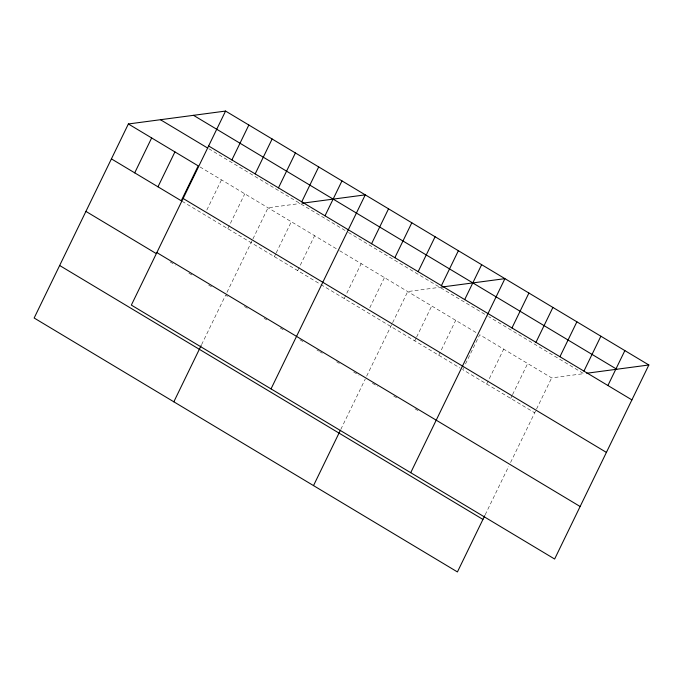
<?xml version="1.0" encoding="UTF-8"?>
<svg xmlns="http://www.w3.org/2000/svg" width="683" height="683" viewBox="0 0 683 683"><rect width="100%" height="100%" fill="white"/><g stroke="black" fill="none" stroke-linecap="round" stroke-linejoin="round"><path stroke-width="0.51" stroke-dasharray="3.42 2.56" d="M206.829 210.031L221.488 179.842M227.823 228.711L244.77 193.81M201.596 344.633L225.603 295.193L228.293 296.798M226.969 292.375L252.479 239.844M252.932 238.905L268.052 207.769L300.127 203.508M274.387 256.646L275.761 253.811M276.214 252.872L291.334 221.736M297.668 270.605L314.615 235.703M344.223 298.539L361.179 263.638M369.793 307.785L384.452 277.605M340.826 429.359L365.285 378.988M366.651 376.171L392.162 323.64M392.623 322.7L407.734 291.564L441.816 287.039M414.777 340.86L416.152 338.034M416.604 337.086L431.724 305.958M438.759 355.245L455.706 320.344M463.663 367.753L462.75 369.64L534.704 412.805M465.49 363.979L479.697 334.738L551.651 377.904L583.726 373.644L488.669 316.613M486.731 384.025L503.678 349.124M510.722 398.42L512.096 395.585M512.549 394.646L527.669 363.51M485.195 514.76L508.75 466.25M510.568 462.502L536.078 409.979M536.539 409.032L551.651 377.904M208.793 148.723L346.691 231.443M348.475 232.519L487.782 316.084M199.999 166.951L337.001 249.133M339.682 250.746L477.033 333.133M182.156 201.314L320.054 284.034M320.942 284.572L460.077 368.043M170.093 261.888L175.463 265.106M188.892 273.166L192.478 275.317M208.588 284.982L212.174 287.133M244.412 306.471L247.989 308.622M264.108 318.287L266.797 319.9M280.226 327.96L283.804 330.102M299.922 339.775L303.508 341.918M316.938 349.978L318.73 351.053M319.627 351.591L322.308 353.205M336.634 361.794L339.323 363.407M353.649 372.004L359.019 375.223M372.397 383.248L377.725 386.441M393.715 396.038L397.267 398.172M415.033 408.827L418.594 410.961"/><path stroke-width="1.02" d="M225.569 111.064L131.349 305.096L554.63 559.027L648.85 364.987L225.569 111.064L128.37 123.973L34.15 318.013L457.431 571.936L484.742 515.691M134.705 172.85L151.652 137.94M157.978 186.809L174.933 151.908M231.896 159.933L248.843 125.032M255.177 173.9L272.124 138.999M173.832 401.809L201.143 345.564M278.459 187.868L295.406 152.958M301.741 201.827L318.688 166.925M325.023 215.794L341.97 180.893M271.031 388.892L365.251 194.86L302.134 203.244M371.578 243.729L388.533 208.827M394.859 257.696L411.815 222.786M313.514 485.604L340.373 430.29M418.141 271.663L435.088 236.753M441.423 285.622L458.37 250.721M464.705 299.589L481.652 264.688M410.714 472.687L504.933 278.655L441.816 287.039M511.968 327.951L528.915 293.041M535.959 342.337L552.906 307.435M559.94 356.722L576.887 321.821M583.931 371.117L600.878 336.207M607.913 385.502L624.86 350.601M586.731 373.242L648.85 364.987M193.494 115.325L616.775 369.247M208.614 145.966L631.903 399.897M160.445 119.713L207.009 147.648M128.37 123.973L198.207 165.875L181.26 200.776L111.423 158.883M183.121 198.48L606.402 452.402M156.842 252.582L580.132 506.513M85.921 211.397L155.767 253.291M59.652 265.499L482.932 519.422"/></g></svg>
